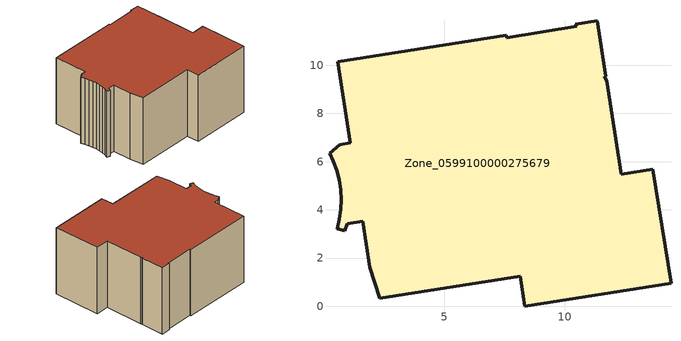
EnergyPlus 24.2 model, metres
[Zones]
Zone_0599100000275679
 floor ground (C_G): 7.57,11.25 7.58,11.13 10.48,11.62 10.43,11.71 11.34,11.85 11.7,9.55 11.63,9.54 11.73,9.36 12.34,5.47 13.65,5.68 14.4,0.96 8.34,0 8.14,1.24 2.31,0.32 1.9,1.62 1.6,3.53 0.96,3.43 0.87,3.13 0.55,3.22 0.64,3.62 0.7,4.02 0.71,4.43 0.69,4.84 0.62,5.24 0.52,5.64 0.39,6.02 0.23,6.35 0.64,6.71 1.09,6.78 0.56,10.14 z0
 wall outside (C_F): 0.39,6.02 0.52,5.64 0.62,5.24 0.69,4.84 0.71,4.43 0.7,4.02 0.64,3.62 0.55,3.22 0.87,3.13 0.96,3.43 1.6,3.53 1.9,1.62 2.31,0.32 8.14,1.24 8.34,0 14.4,0.96 13.65,5.68 12.34,5.47 11.73,9.36 11.63,9.54 11.7,9.55 11.34,11.85 10.43,11.71 10.48,11.62 7.58,11.13 7.57,11.25 0.56,10.14 1.09,6.78 0.64,6.71 0.23,6.35 0.39,6.02 z0:6.98
 roof outside (C_R): 2.31,0.32 8.14,1.24 8.34,0 14.4,0.96 13.65,5.68 12.34,5.47 11.73,9.36 11.63,9.54 11.7,9.55 11.34,11.85 10.43,11.71 10.48,11.62 7.58,11.13 7.57,11.25 0.56,10.14 1.09,6.78 0.64,6.71 0.23,6.35 0.39,6.02 0.52,5.64 0.62,5.24 0.69,4.84 0.71,4.43 0.7,4.02 0.64,3.62 0.55,3.22 0.87,3.13 0.96,3.43 1.6,3.53 1.9,1.62 z6.98
[BUILDING]
Pand.0599100000275679: North Axis=0; Terrain=City; Loads Convergence Tolerance Value=0.04; Temperature Convergence Tolerance Value=0.4; Solar Distribution=FullExterior; Maximum Number of Warmup Days=25; Minimum Number of Warmup Days=1
[Site:Location]
Rotterdam.The.Hague.AP_ZH_NLD Design_Conditions: Latitude=51.96; Longitude=4.45; Time Zone=1; Elevation=-4.5
[SITE:GROUNDTEMPERATURE:BUILDINGSURFACE]
18, 18, 18, 18, 18, 18, 18, 18, 18, 18, 18, 18
[MATERIAL] Thermal Absorptance=0.9; Solar Absorptance=0.7; Visible Absorptance=0.7
Name | Roughness | Thickness | Conductivity | Density | Specific Heat
G.D.1992-2005 | MediumSmooth | 0.15 | 0.06 | 540 | 1210
F.D.1992-2005 | Rough | 0.3 | 0.12 | 1920 | 840
R.D.1992-2005 | MediumRough | 0.2 | 0.08 | 1500 | 1000
[CONSTRUCTION]
C_G: G.D.1992-2005
C_F: F.D.1992-2005
C_R: R.D.1992-2005
[ZONE]
Zone_0599100000275679: Type=1; Multiplier=1; Ceiling Height=Autocalculate; Volume=Autocalculate; Floor Area=autocalculate; Part of Total Floor Area=Yes
[ZONEINFILTRATION:DESIGNFLOWRATE]
Infil_Zone_0599100000275679: Zone or ZoneList or Space or SpaceList=Zone_0599100000275679; Schedule=AlwaysOn; Design Flow Rate Calculation Method=Flow/Area; Flow Rate per Floor Area=0.0021; Constant Term Coefficient=1; Temperature Term Coefficient=0; Velocity Term Coefficient=0; Velocity Squared Term Coefficient=0
[HVACTEMPLATE:ZONE:IDEALLOADSAIRSYSTEM]
Zone_0599100000275679: Maximum Heating Supply Air Temperature=50; Minimum Cooling Supply Air Temperature=13; Maximum Heating Supply Air Humidity Ratio=0.0156; Minimum Cooling Supply Air Humidity Ratio=0.0077; Heating Limit=NoLimit; Cooling Limit=NoLimit; Dehumidification Control Type=ConstantSensibleHeatRatio; Cooling Sensible Heat Ratio=0.7; Dehumidification Setpoint=60; Humidification Control Type=None; Humidification Setpoint=30; Outdoor Air Method=None; Outdoor Air Flow Rate per Person=0.00944; Outdoor Air Flow Rate per Zone Floor Area=0; Outdoor Air Flow Rate per Zone=0; Demand Controlled Ventilation Type=None; Outdoor Air Economizer Type=NoEconomizer; Heat Recovery Type=None; Sensible Heat Recovery Effectiveness=0.7; Latent Heat Recovery Effectiveness=0.65
[ZONECONTROL:THERMOSTAT]
ThermostatControl_Zone_0599100000275679: Zone or ZoneList=Zone_0599100000275679; Control Type Schedule=DualSetpointControlType; Control 1=Thermostat_Zone_0599100000275679; Temperature Difference Between Cutout And Setpoint=0
[THERMOSTATSETPOINT:DUALSETPOINT]
Thermostat_Zone_0599100000275679: Heating Setpoint Temperature Schedule=HeatingSetpoint_Zone_0599100000275679; Cooling Setpoint Temperature Schedule=CoolingSetpoint_Zone_0599100000275679
[SCHEDULE:COMPACT]
HeatingSetpoint_Zone_0599100000275679: Through: 12/31, For: AllDays, Until: 24:00, 21
CoolingSetpoint_Zone_0599100000275679: Through: 12/31, For: AllDays, Until: 24:00, 24
DualSetpointControlType: Through: 12/31, For: AllDays, Until: 24:00, 4
AlwaysOn: Through: 12/31, For: AllDays, Until: 24:00, 1
